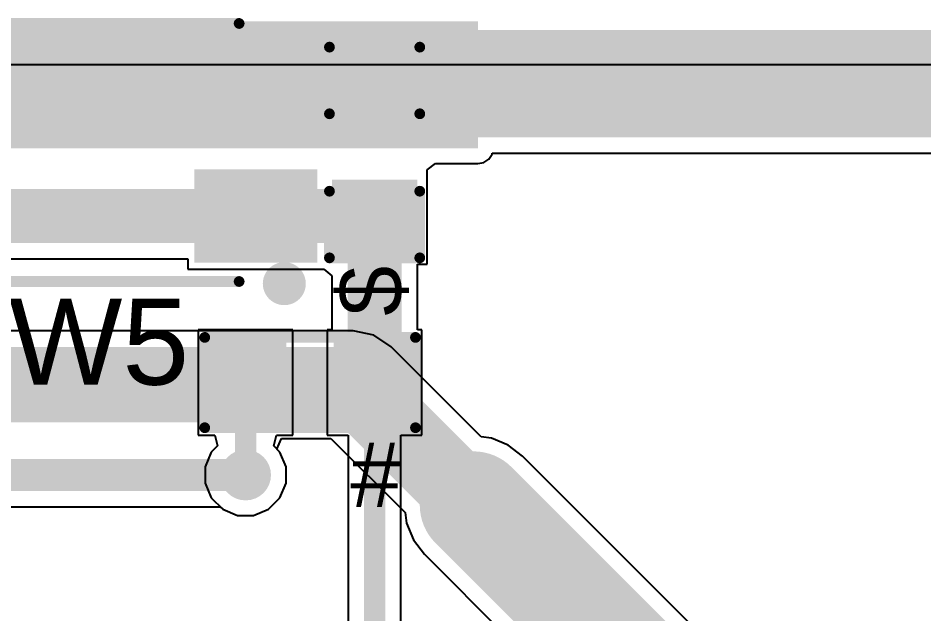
# Model space of a CAD drawing. Header units: millimetres. Extents: x -0.2 to 56.7, y -0.4 to 21.4.
# Drawn here: x 20.76 to 31.46, y 12.76 to 19.8 of the extents above; entities that cross this region are included whole.
import ezdxf

# ---------------------------------------------------------------- set-up
doc = ezdxf.new("R2010")
doc.units = ezdxf.units.MM
for name, color, linetype in [('BottomLayer', 5, 'Continuous'), ('TopLayer', 1, 'Continuous'), ('TopOverlay', 2, 'Continuous'), ('TopPaste', 8, 'Continuous'), ('TopSolder', 216, 'Continuous'), ('ViaHoleLayer', 16, 'Continuous')]:
    doc.layers.add(name, color=color, linetype=linetype)
doc.styles.add('Arial', font='', dxfattribs={"height": 0.2})
doc.styles.get('Arial').set_extended_font_data('Arial')

# ---------------------------------------------------------------- blocks, each defined once
blk = doc.blocks.new('RES_0603_2')
at = {"layer": 'TopLayer'}
for points in [[(-0.3809999999999999, 0.4445), (-0.3810000000000001, -0.4445), (-1.143, -0.4445), (-1.143, 0.4445)], [(1.143, 0.4445), (1.143, -0.4445), (0.3809999999999999, -0.4445), (0.3810000000000001, 0.4445)]]:
    blk.add_hatch(color=1, dxfattribs=at).paths.add_polyline_path(points)
at = {"layer": 'TopPaste'}
for points in [[(-0.3809999999999999, 0.4445), (-0.3810000000000001, -0.4445), (-1.143, -0.4445), (-1.143, 0.4445)], [(1.143, 0.4445), (1.143, -0.4445), (0.3809999999999999, -0.4445), (0.3810000000000001, 0.4445)]]:
    blk.add_hatch(color=8, dxfattribs=at).paths.add_polyline_path(points)
at = {"layer": 'TopSolder'}
for points in [[(-0.2793999999999999, 0.5460999999999999), (-0.2794, -0.5461), (-1.2446, -0.5460999999999999), (-1.2446, 0.5461)], [(1.2446, 0.5460999999999999), (1.2446, -0.5461), (0.2793999999999999, -0.5460999999999999), (0.2794, 0.5461)]]:
    blk.add_hatch(color=216, dxfattribs=at).paths.add_polyline_path(points)
at = {"layer": 'TopOverlay', "const_width": 0.127}
for points in [[(-1.2446, -0.5334), (-1.2446, 0.5334)], [(-1.2446, 0.5334), (1.2446, 0.5334)], [(1.2446, -0.5334), (1.2446, 0.5334)], [(-1.2446, -0.5334), (1.2446, -0.5334)]]:
    blk.add_lwpolyline(points, dxfattribs=at)
at = {"layer": 'TopOverlay', "const_width": 0.0635}
for points in [[(-1.27635, 0.5334, 1), (-1.21285, 0.5334, 1)], [(-1.27635, 0.5334, 1), (-1.21285, 0.5334, 1)], [(1.21285, 0.5334, 1), (1.27635, 0.5334, 1)], [(1.21285, 0.5334, 1), (1.27635, 0.5334, 1)], [(-1.27635, -0.5334, 1), (-1.21285, -0.5334, 1)], [(-1.27635, -0.5334, 1), (-1.21285, -0.5334, 1)], [(1.21285, -0.5334, 1), (1.27635, -0.5334, 1)], [(1.21285, -0.5334, 1), (1.27635, -0.5334, 1)]]:
    blk.add_lwpolyline(points, format="xyb", close=True, dxfattribs=at)
blk = doc.blocks.new('TS_1185EC_C_D_B_8')
at = {"layer": 'TopLayer'}
for points in [[(-2.54999998, 1.20000141), (-1.29999994, 1.20000141), (-1.29999994, 0.30000067), (-2.54999998, 0.30000067)], [(1.29999994, 1.20000141), (2.54999998, 1.20000141), (2.54999998, 0.30000067), (1.29999994, 0.30000067)], [(-2.54999998, -0.29999813), (-1.29999994, -0.29999813), (-1.29999994, -1.19999887), (-2.54999998, -1.19999887)], [(1.29999994, -0.29999813), (2.54999998, -0.29999813), (2.54999998, -1.19999887), (1.29999994, -1.19999887)]]:
    blk.add_hatch(color=1, dxfattribs=at).paths.add_polyline_path(points)
at = {"layer": 'TopPaste'}
for points in [[(-2.54999998, 1.20000141), (-1.29999994, 1.20000141), (-1.29999994, 0.30000067), (-2.54999998, 0.30000067)], [(1.29999994, 1.20000141), (2.54999998, 1.20000141), (2.54999998, 0.30000067), (1.29999994, 0.30000067)], [(-2.54999998, -0.29999813), (-1.29999994, -0.29999813), (-1.29999994, -1.19999887), (-2.54999998, -1.19999887)], [(1.29999994, -0.29999813), (2.54999998, -0.29999813), (2.54999998, -1.19999887), (1.29999994, -1.19999887)]]:
    blk.add_hatch(color=8, dxfattribs=at).paths.add_polyline_path(points)
at = {"layer": 'TopSolder'}
for points in [[(-2.65159998, 1.30160141), (-1.19839994, 1.30160141), (-1.19839994, 0.19840067), (-2.65159998, 0.19840067)], [(1.19839994, 1.30160141), (2.65159998, 1.30160141), (2.65159998, 0.19840067), (1.19839994, 0.19840067)], [(-2.65159998, -0.19839813), (-1.19839994, -0.19839813), (-1.19839994, -1.30159887), (-2.65159998, -1.30159887)], [(1.19839994, -0.19839813), (2.65159998, -0.19839813), (2.65159998, -1.30159887), (1.19839994, -1.30159887)]]:
    blk.add_hatch(color=216, dxfattribs=at).paths.add_polyline_path(points)
at = {"layer": 'TopOverlay'}
for points, const_width in [([(-2.1336, 1.5494, 1), (-2.3876, 1.5494, 1)], 0.254), ([(-2.4511, 1.5494, 1), (-2.3241, 1.5494, 1)], 0.127), ([(-2.1971, 1.5494, 1), (-2.0701, 1.5494, 1)], 0.127), ([(-1.75895, 1.524, 1), (-1.69545, 1.524, 1)], 0.0635), ([(1.69545, 1.524, 1), (1.75895, 1.524, 1)], 0.0635), ([(-1.75895, -1.52399746, 1), (-1.69545, -1.52399746, 1)], 0.0635), ([(1.69545, -1.52399746, 1), (1.75895, -1.52399746, 1)], 0.0635)]:
    blk.add_lwpolyline(points, format="xyb", close=True, dxfattribs=dict(at, const_width=const_width))
at = {"layer": 'TopOverlay', "const_width": 0.127}
for points in [[(1.7272, 1.524), (-1.7272, 1.524)], [(1.7272, -1.52399746), (-1.7272, -1.52399746)]]:
    blk.add_lwpolyline(points, dxfattribs=at)
blk = doc.blocks.new('C__0603_21')
at = {"layer": 'TopLayer'}
for points in [[(-0.3809999999999999, 0.4445), (-0.3809999999999999, -0.4445), (-1.143, -0.4445), (-1.143, 0.4445)], [(1.143, 0.4445), (1.143, -0.4445), (0.3809999999999999, -0.4445), (0.3809999999999999, 0.4445)]]:
    blk.add_hatch(color=1, dxfattribs=at).paths.add_polyline_path(points)
at = {"layer": 'TopPaste'}
for points in [[(-0.3809999999999999, 0.4445), (-0.3809999999999999, -0.4445), (-1.143, -0.4445), (-1.143, 0.4445)], [(1.143, 0.4445), (1.143, -0.4445), (0.3809999999999999, -0.4445), (0.3809999999999999, 0.4445)]]:
    blk.add_hatch(color=8, dxfattribs=at).paths.add_polyline_path(points)
at = {"layer": 'TopSolder'}
for points in [[(-0.3210001199999999, 0.50449988), (-0.3210001199999999, -0.50449988), (-1.20299988, -0.50449988), (-1.20299988, 0.50449988)], [(1.20299988, 0.50449988), (1.20299988, -0.50449988), (0.3210001199999999, -0.50449988), (0.3210001199999999, 0.50449988)]]:
    blk.add_hatch(color=216, dxfattribs=at).paths.add_polyline_path(points)
at = {"layer": 'TopOverlay', "const_width": 0.127}
for points in [[(-1.2446, 0.5334), (-1.2446, -0.5334)], [(-1.2446, 0.5334), (-0.4571999999999999, 0.5334)], [(0.4571999999999999, 0.5334), (1.2446, 0.5334)], [(1.2446, 0.5334), (1.2446, -0.5334)], [(-1.2446, -0.5334), (-0.4571999999999999, -0.5334)], [(0.4571999999999999, -0.5334), (1.2446, -0.5334)]]:
    blk.add_lwpolyline(points, dxfattribs=at)
at = {"layer": 'TopOverlay', "const_width": 0.0635}
for points in [[(-1.27635, 0.5334, 1), (-1.21285, 0.5334, 1)], [(-1.27635, 0.5334, 1), (-1.21285, 0.5334, 1)], [(-0.4889499999999999, 0.5334, 1), (-0.42545, 0.5334, 1)], [(0.42545, 0.5334, 1), (0.4889499999999999, 0.5334, 1)], [(1.21285, 0.5334, 1), (1.27635, 0.5334, 1)], [(1.21285, 0.5334, 1), (1.27635, 0.5334, 1)], [(-1.27635, -0.5334, 1), (-1.21285, -0.5334, 1)], [(-1.27635, -0.5334, 1), (-1.21285, -0.5334, 1)], [(-0.4889499999999999, -0.5334, 1), (-0.42545, -0.5334, 1)], [(0.42545, -0.5334, 1), (0.4889499999999999, -0.5334, 1)], [(1.21285, -0.5334, 1), (1.27635, -0.5334, 1)], [(1.21285, -0.5334, 1), (1.27635, -0.5334, 1)]]:
    blk.add_lwpolyline(points, format="xyb", close=True, dxfattribs=at)

msp = doc.modelspace()

# ---------------------------------------------------------------- hatches: boundary and pattern name
at = {"layer": 'BottomLayer'}
h = msp.add_hatch(color=5, dxfattribs=at)
edge = h.paths.add_edge_path()
edge.add_arc((23.4442, 14.4018), 0.2999994, 0, 360)
at = {"layer": 'TopLayer'}
msp.add_hatch(color=1, dxfattribs=at).paths.add_polyline_path([(0.4064, 18.2626), (26.1874, 18.2626), (26.1874, 19.7612), (0.4064, 19.7612)])
h = msp.add_hatch(color=1, dxfattribs=at)
edge = h.paths.add_edge_path()
edge.add_arc((23.4442, 14.4018), 0.2999994, 0, 360)
at = {"layer": 'ViaHoleLayer'}
h = msp.add_hatch(color=16, dxfattribs=at)
edge = h.paths.add_edge_path()
edge.add_arc((23.4442, 14.4018), 0.1499997, 0, 360)

# ---------------------------------------------------------------- linework, layer by layer
at = {"layer": 'BottomLayer'}
for p, q in [((3.89869426, 19.2532), (53.94822585999999, 19.2532)), ((24.71420254, 16.103092), (19.6615177, 16.103092)), ((24.9570113, 16.0547939), (24.71420254, 16.103092)), ((25.16285544, 15.9172529), (24.9570113, 16.0547939)), ((26.2258429, 14.85426544), (25.16285544, 15.9172529)), ((23.81460312, 14.707108), (23.86720906, 14.834108)), ((23.86720906, 14.834108), (24.45138874, 14.834108)), ((24.45138874, 14.834108), (25.3285371, 13.95695964)), ((26.34878398, 14.83808056), (26.2258429, 14.85426544)), ((26.5465052, 14.7561808), (26.34878398, 14.83808056)), ((23.84925888, 14.67245224), (23.81460312, 14.707108)), ((23.9219994, 14.49683918), (23.84925888, 14.67245224)), ((26.71629404, 14.62589658), (26.5465052, 14.7561808)), ((30.59098022, 10.75121294), (26.71629404, 14.62589658)), ((23.9219994, 14.30676082), (23.9219994, 14.49683918)), ((23.84925888, 14.13114776), (23.9219994, 14.30676082)), ((23.71485224, 13.99674112), (23.84925888, 14.13114776)), ((11.84438322, 14.02628386), (23.14400502, 14.02628386)), ((23.14400502, 14.02628386), (23.17354776, 13.99674112)), ((23.17354776, 13.99674112), (23.34916082, 13.9240006)), ((23.34916082, 13.9240006), (23.53923918, 13.9240006)), ((23.53923918, 13.9240006), (23.71485224, 13.99674112)), ((25.3285371, 13.95695964), (25.34472198, 13.83401856)), ((25.34472198, 13.83401856), (25.42662174, 13.63629734)), ((25.42662174, 13.63629734), (25.55690596, 13.4665085)), ((25.55690596, 13.4665085), (29.67170596, 9.351705959999999))]:
    msp.add_line(p, q, dxfattribs=at)
for points, const_width in [([(15.5702, 15.4686), (24.71420254, 15.4686)], 0.889), ([(24.71420254, 15.4686), (26.1366, 14.04620254)], 0.889), ([(26.1366, 14.04620254), (30.25140254, 9.9314)], 1.27), ([(8.5471, 14.4018), (23.4442, 14.4018)], 0.3809999999999999)]:
    msp.add_lwpolyline(points, dxfattribs=dict(at, const_width=const_width))
for points, const_width in [([(24.49195254, 15.4686, 1), (24.93645254, 15.4686, 1)], 0.4445), ([(24.49195254, 15.4686, 1), (24.93645254, 15.4686, 1)], 0.4445), ([(25.8191, 14.04620254, 1), (26.4541, 14.04620254, 1)], 0.635), ([(23.34895, 14.4018, 1), (23.53945, 14.4018, 1)], 0.1905), ([(25.91435, 14.04620254, 1), (26.35885, 14.04620254, 1)], 0.4445)]:
    msp.add_lwpolyline(points, format="xyb", close=True, dxfattribs=dict(at, const_width=const_width))
at = {"layer": 'TopLayer'}
for p, q in [((26.31558618, 18.13441382), (26.35488252, 18.19322752)), ((26.35488252, 18.19322752), (26.35718122, 18.20478706)), ((26.35718122, 18.20478706), (52.62531766, 18.20478706)), ((26.1874, 18.08131766), (26.25677248, 18.09511748)), ((26.25677248, 18.09511748), (26.31558618, 18.13441382)), ((25.5905, 18.00859746), (25.68738068, 18.08131766)), ((25.5905, 16.891), (25.5905, 18.00859746)), ((25.68738068, 18.08131766), (26.1874, 18.08131766)), ((20.51860006, 16.95679616), (22.76299994, 16.95679616)), ((22.76299994, 16.95679616), (22.76299994, 16.83399986)), ((22.76299994, 16.83399986), (24.36859744, 16.83399986)), ((24.36859744, 16.83399986), (24.4631972, 16.7557704)), ((25.4732028, 16.1163), (25.4732028, 16.891)), ((25.4732028, 16.891), (25.5905, 16.891)), ((24.4631972, 16.7557704), (24.4631972, 16.1163)), ((24.003, 16.1163), (22.8854, 16.1163)), ((22.8854, 16.1163), (22.8854, 14.8717)), ((24.003, 14.8717), (24.003, 16.1163)), ((24.4631972, 16.1163), (24.4094, 16.1163)), ((24.4094, 16.1163), (24.4094, 14.8717)), ((25.527, 16.1163), (25.4732028, 16.1163)), ((25.527, 14.8717), (25.527, 16.1163)), ((22.8854, 14.8717), (23.080218, 14.8717)), ((23.080218, 14.8717), (23.11138888, 14.7447)), ((23.77701112, 14.7447), (23.808182, 14.8717)), ((23.808182, 14.8717), (24.003, 14.8717)), ((24.4094, 14.8717), (24.65742846, 14.8717)), ((24.65742846, 14.8717), (24.65742846, 8.11193958)), ((25.27897154, 8.11193958), (25.27897154, 14.8717)), ((25.27897154, 14.8717), (25.527, 14.8717)), ((23.03914112, 14.67245224), (22.9664006, 14.49683918)), ((23.11138888, 14.7447), (23.03914112, 14.67245224)), ((23.84925888, 14.67245224), (23.77701112, 14.7447)), ((23.9219994, 14.49683918), (23.84925888, 14.67245224)), ((22.9664006, 14.49683918), (22.9664006, 14.30676082)), ((23.9219994, 14.30676082), (23.9219994, 14.49683918)), ((22.9664006, 14.30676082), (23.03914112, 14.13114776)), ((23.84925888, 14.13114776), (23.9219994, 14.30676082)), ((23.03914112, 14.13114776), (23.17354776, 13.99674112)), ((23.71485224, 13.99674112), (23.84925888, 14.13114776)), ((23.17354776, 13.99674112), (23.34916082, 13.9240006)), ((23.34916082, 13.9240006), (23.53923918, 13.9240006)), ((23.53923918, 13.9240006), (23.71485224, 13.99674112))]:
    msp.add_line(p, q, dxfattribs=at)
for points, const_width in [([(24.9682, 19.0246), (53.7464, 19.0246)], 1.27), ([(23.56579996, 19.07539746), (23.67339944, 18.96779798)], 0.635), ([(25.40818642, 19.0373), (25.44628896, 19.07540254)], 0.635), ([(23.56579996, 18.9617985), (24.9682, 18.9617985)], 0.635), ([(24.89869544, 18.96779798), (24.96819746, 19.0373)], 0.635), ([(24.96819746, 19.0373), (25.40818642, 19.0373)], 0.635), ([(19.71580004, 17.46179896), (23.56579996, 17.46179896)], 0.635), ([(23.56579996, 17.46179896), (24.95620104, 17.46179896)], 0.635), ([(24.95620104, 17.46179896), (24.9682, 17.4498)], 0.635), ([(24.9682, 15.494), (24.9682, 17.4498)], 0.635), ([(23.4442, 14.4018), (23.4442, 15.494)], 0.254), ([(24.9682, 7.746999999999999), (24.9682, 15.494)], 0.254)]:
    msp.add_lwpolyline(points, dxfattribs=dict(at, const_width=const_width))
for points, const_width in [([(24.6507, 19.0246, 1), (25.2857, 19.0246, 1)], 0.635), ([(23.40704996, 19.07539746, 1), (23.72454996, 19.07539746, 1)], 0.3175), ([(25.28753896, 19.07540254, 1), (25.60503896, 19.07540254, 1)], 0.3175), ([(23.40704996, 18.9617985, 1), (23.72454996, 18.9617985, 1)], 0.3175), ([(23.51464944, 18.96779798, 1), (23.83214944, 18.96779798, 1)], 0.3175), ([(24.73994544, 18.96779798, 1), (25.05744544, 18.96779798, 1)], 0.3175), ([(24.80944746, 19.0373, 1), (25.12694746, 19.0373, 1)], 0.3175), ([(24.80944746, 19.0373, 1), (25.12694746, 19.0373, 1)], 0.3175), ([(24.80945, 18.9617985, 1), (25.12695, 18.9617985, 1)], 0.3175), ([(25.24943642, 19.0373, 1), (25.56693642, 19.0373, 1)], 0.3175), ([(25.24943642, 19.0373, 1), (25.56693642, 19.0373, 1)], 0.3175), ([(23.40704996, 17.46179896, 1), (23.72454996, 17.46179896, 1)], 0.3175), ([(23.40704996, 17.46179896, 1), (23.72454996, 17.46179896, 1)], 0.3175), ([(24.79745104, 17.46179896, 1), (25.11495104, 17.46179896, 1)], 0.3175), ([(24.79745104, 17.46179896, 1), (25.11495104, 17.46179896, 1)], 0.3175), ([(24.80945, 17.4498, 1), (25.12695, 17.4498, 1)], 0.3175), ([(24.80945, 17.4498, 1), (25.12695, 17.4498, 1)], 0.3175), ([(24.80945, 15.494, 1), (25.12695, 15.494, 1)], 0.3175), ([(23.3807, 15.494, 1), (23.5077, 15.494, 1)], 0.127), ([(24.9047, 15.494, 1), (25.0317, 15.494, 1)], 0.127), ([(23.3807, 14.4018, 1), (23.5077, 14.4018, 1)], 0.127)]:
    msp.add_lwpolyline(points, format="xyb", close=True, dxfattribs=dict(at, const_width=const_width))

# ---------------------------------------------------------------- block references
for name, p, rotation in [('TS_1185EC_C_D_B_8', (21.6408, 18.2118), 180), ('C__0603_21', (24.9682, 18.2118), 90)]:
    msp.add_blockref(name, p, dxfattribs=dict(rotation=rotation))
msp.add_blockref('RES_0603_2', (24.2062, 15.494))

# ---------------------------------------------------------------- texts
at = {"layer": 'TopOverlay', "style": 'Arial'}
for s, rotation, p in [('$', 90, (25.2984, 16.2814)), ('#', 180, (25.273, 14.7828))]:
    msp.add_text(s, height=0.7619999999999999, rotation=rotation, dxfattribs=at).set_placement(p)
msp.add_text('SW5', height=1.016, dxfattribs=at).set_placement((19.70237106, 15.4687651))

doc.saveas('drawing.dxf')
